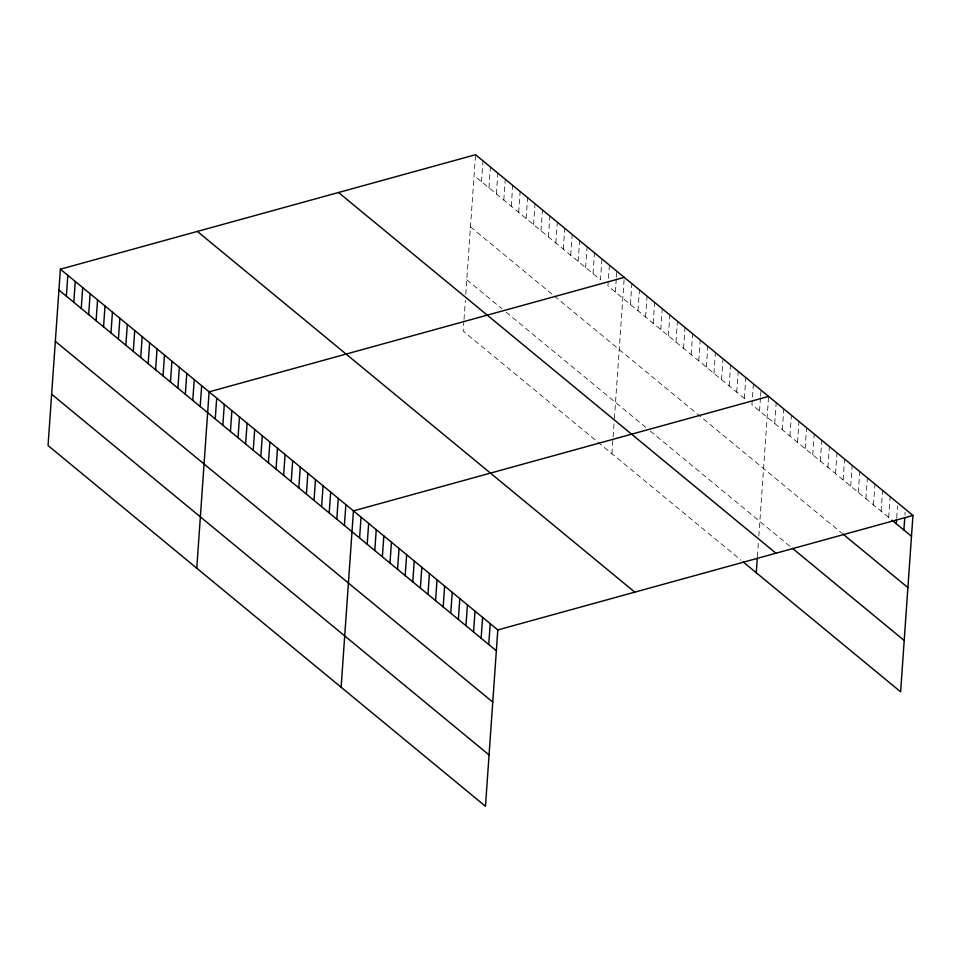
<?xml version="1.0" encoding="UTF-8"?>
<svg xmlns="http://www.w3.org/2000/svg" width="961" height="961" viewBox="0 0 961 961"><rect width="100%" height="100%" fill="white"/><g stroke="black" fill="none" stroke-linecap="round" stroke-linejoin="round"><path stroke-width="0.72" stroke-dasharray="4.8 3.6" d="M463.911 320.818L463.19 331.077L741.075 560.227M464.019 319.352L465.352 300.288M465.761 294.426L475.527 154.721M481.509 181.701L482.963 160.859M488.945 187.827L490.398 166.986M496.381 193.966L497.834 173.124M503.816 200.092L505.27 179.251M511.252 206.231L512.706 185.389M518.688 212.357L520.141 191.515M526.123 218.495L527.577 197.654M533.559 224.622L535.013 203.78M540.995 230.76L542.448 209.918M548.431 236.886L549.884 216.045M555.866 243.013L557.32 222.183M563.302 249.151L564.756 228.31M570.738 255.278L572.191 234.448M578.174 261.416L579.639 240.574M585.609 267.542L587.075 246.713M593.045 273.681L594.511 252.839M601.946 258.977L600.481 279.807L474.073 175.563M609.382 265.104L607.917 285.946L746.517 400.244M615.352 292.072L616.289 278.678M616.397 277.188L616.818 271.242M611.917 453.724L614.067 422.936M614.379 418.54L624.254 277.369M630.392 304.469L631.845 283.639M637.984 310.739L639.449 289.898M645.588 317.01L647.041 296.168M653.18 323.268L654.645 302.427M660.784 329.539L662.237 308.697M668.375 335.797L669.829 314.956M675.979 342.068L677.433 321.226M683.571 348.326L685.025 327.497M691.175 354.597L692.629 333.755M698.767 360.855L700.221 340.026M706.359 367.126L707.825 346.284M713.963 373.397L715.416 352.555M721.555 379.655L723.02 358.813M729.159 385.926L730.612 365.084M736.751 392.184L738.216 371.342M744.355 398.455L745.808 377.613M753.4 383.883L751.946 404.713L890.871 519.276M759.55 410.984L760.487 397.59M760.583 396.1L761.004 390.142M757.4 556.635L758.421 541.968M758.83 536.106L768.596 396.412M774.746 423.513L776.2 402.671M782.338 429.783L783.792 408.942M789.93 436.042L791.396 415.2M797.534 442.312L798.987 421.471M805.126 448.571L806.591 427.729M812.73 454.841L814.183 434M820.322 461.1L821.787 440.27M827.926 467.37L829.379 446.529M835.517 473.629L836.971 452.799M843.121 479.899L844.575 459.058M850.713 486.17L852.167 465.328M858.317 492.428L859.771 471.587M865.909 498.699L867.363 477.857M873.501 504.957L874.966 484.116M881.105 511.228L882.558 490.386M888.697 517.486L890.162 496.657M896.709 517.799L897.55 505.894M904.938 515.132L905.142 512.165M470.482 226.88L552.275 294.342M554.401 296.096L841.704 533.007M466.782 279.759L501.834 308.673M506.087 312.169L645.9 427.465M650.237 431.045L790.242 546.509"/><path stroke-width="1.44" d="M60.387 269.2L48.05 445.556L485.473 806.279L497.81 629.923L60.387 269.2L475.527 154.721L912.95 515.444L900.613 691.8L743.249 562.017M66.357 296.168L67.823 275.326M73.793 302.307L75.258 281.465M81.229 308.433L82.694 287.591M88.664 314.571L90.13 293.73M96.1 320.698L97.566 299.856M103.548 326.836L105.001 305.994M110.983 332.962L112.437 312.121M118.419 339.101L119.873 318.259M125.855 345.227L127.308 324.386M133.291 351.366L134.744 330.524M140.726 357.492L142.18 336.65M148.162 363.63L149.616 342.789M155.598 369.757L157.051 348.915M163.034 375.895L164.487 355.053M170.469 382.022L171.923 361.18M177.905 388.16L179.359 367.318M185.341 394.286L186.794 373.445M192.777 400.413L194.23 379.583M200.212 406.551L201.666 385.709M196.777 568.203L209.102 391.848L624.254 277.369M215.252 418.948L216.706 398.106M222.844 425.218L224.297 404.377M230.436 431.477L231.901 410.635M238.04 437.748L239.493 416.906M245.632 444.006L247.097 423.164M253.236 450.277L254.689 429.435M260.827 456.535L262.293 435.705M268.431 462.806L269.885 441.964M276.023 469.064L277.477 448.234M283.627 475.335L285.081 454.493M291.219 481.605L292.673 460.763M298.811 487.864L300.276 467.022M306.415 494.134L307.868 473.292M314.007 500.393L315.472 479.551M321.611 506.663L323.064 485.822M329.203 512.922L330.668 492.092M336.806 519.192L338.26 498.351M344.398 525.451L345.864 504.621M341.119 687.235L353.456 510.88L768.596 396.412M359.594 537.992L361.048 517.15M367.198 544.25L368.652 523.409M374.79 550.521L376.244 529.679M382.382 556.779L383.847 535.938M389.986 563.05L391.439 542.208M397.578 569.308L399.043 548.479M405.182 575.579L406.635 554.737M412.774 581.837L414.239 561.008M420.377 588.108L421.831 567.266M427.969 594.379L429.435 573.537M435.573 600.637L437.027 579.795M443.165 606.908L444.619 586.066M450.769 613.166L452.223 592.324M458.361 619.437L459.814 598.595M465.953 625.695L467.418 604.865M473.557 631.966L475.01 611.124M481.149 638.224L482.614 617.394M488.753 644.495L490.206 623.653M756.271 572.768L757.292 558.101M896.301 523.757L896.613 519.288M903.893 530.016L904.733 518.111M497.81 629.923L912.95 515.444M891.952 520.177L911.496 536.286M842.785 533.908L907.905 587.603M792.417 548.299L904.205 640.482M338.524 192.5L775.947 553.224M197.377 231.421L634.801 592.144M58.921 290.042L496.344 650.765M55.342 341.359L492.765 702.083M51.642 394.238L489.065 754.95"/></g></svg>
